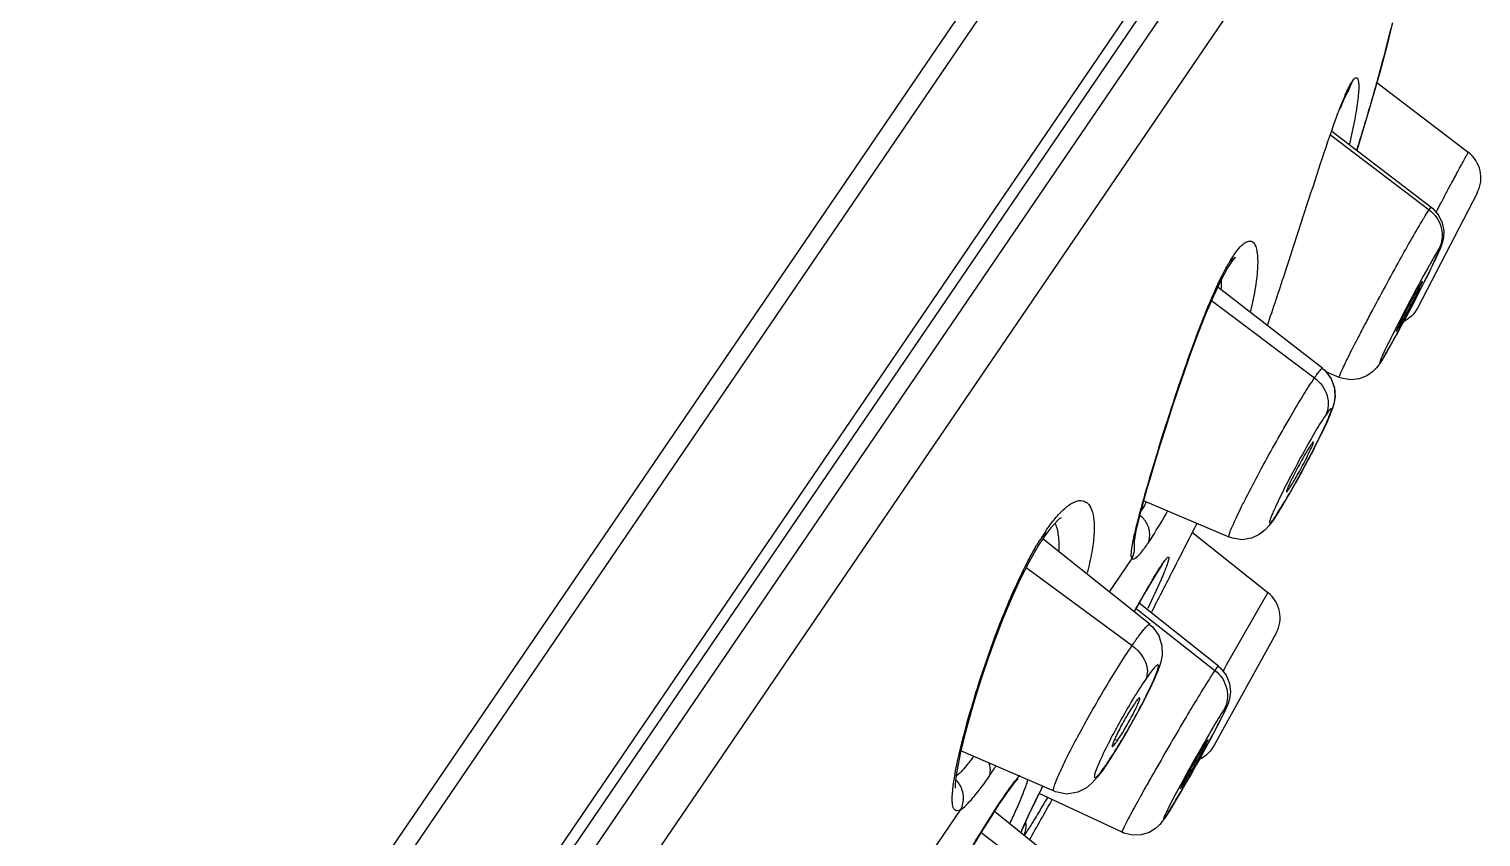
# Model space of a CAD drawing. Extents: x 0 to 1128, y 0 to 827.
# Drawn here: x 271.66 to 294.29, y 662.55 to 675.15 of the extents above; entities that cross this region are included whole.
import ezdxf

# ---------------------------------------------------------------- set-up
doc = ezdxf.new("R2010")
doc.units = 0
doc.header["$LTSCALE"] = 3
doc.header["$MEASUREMENT"] = 0
doc.layers.add('DEF_LAYER_ASSEM_MEMBER', color=7, linetype='CONTINUOUS')

msp = doc.modelspace()

# ---------------------------------------------------------------- linework, layer by layer
at = {"layer": 'DEF_LAYER_ASSEM_MEMBER', "color": 9, "linetype": 'Continuous'}
for p, q in [((249.655, 617.954), (293.504, 682.298)), ((248.965, 620.278), (291.087, 682.09)), ((290.279, 681.41), (247.127, 618.102)), ((250.89, 618.966), (293.013, 680.778)), ((293.45, 679.94), (251.83, 618.866)), ((292.233, 674.2), (292.29, 674.336)), ((291.95, 673.5), (293.488, 672.333)), ((292.36, 673.26), (292.377, 673.315)), ((293.488, 672.333), (293.519, 672.371)), ((293.612, 672.326), (293.671, 672.437)), ((293.596, 672.297), (293.612, 672.326)), ((290.397, 671.507), (290.445, 671.629)), ((290.093, 670.916), (291.7, 669.711)), ((292.741, 669.975), (292.712, 669.926)), ((291.288, 667.988), (291.303, 667.981)), ((291.092, 667.554), (291.066, 667.51)), ((287.476, 667.221), (287.511, 667.324)), ((287.206, 666.755), (288.857, 665.538)), ((288.503, 666.378), (288.856, 666.897)), ((289.299, 666.758), (289.326, 666.806)), ((290.975, 666.365), (290.325, 665.234)), ((288.918, 666.118), (290.148, 665.152)), ((290.29, 665.172), (290.272, 665.141)), ((290.325, 665.234), (290.29, 665.172)), ((288.585, 664.081), (288.631, 664.059)), ((288.468, 663.704), (288.447, 663.668)), ((286.83, 663.136), (286.852, 663.175)), ((284.981, 661.21), (286.19, 662.985)), ((289.386, 662.882), (289.363, 662.845)), ((286.504, 662.626), (287.768, 661.659))]:
    msp.add_line(p, q, dxfattribs=at)
at = {"layer": 'DEF_LAYER_ASSEM_MEMBER', "color": 7, "linetype": 'Continuous'}
for p, q in [((250.01, 618.168), (293.433, 681.889)), ((292.892, 675.149), (292.83, 674.905)), ((292.916, 675.248), (292.892, 675.149)), ((292.233, 674.2), (292.233, 674.2)), ((292.671, 674.314), (294.097, 673.228)), ((292.149, 674.028), (292.101, 673.911)), ((291.97, 673.557), (293.52, 672.371)), ((294.238, 672.6), (293.304, 670.8)), ((290.396, 671.505), (290.345, 671.425)), ((290.396, 671.505), (290.397, 671.507)), ((290.426, 671.547), (290.397, 671.507)), ((293.383, 671.217), (293.374, 671.207)), ((290.193, 671.133), (291.829, 669.862)), ((293.406, 671.198), (293.341, 671.072)), ((293.124, 670.655), (293.047, 670.511)), ((292.973, 670.376), (292.901, 670.246)), ((293.048, 670.514), (292.972, 670.374)), ((292.974, 670.435), (292.983, 670.446)), ((292.902, 670.247), (292.835, 670.129)), ((292.705, 669.916), (292.667, 669.866)), ((292.712, 669.926), (292.705, 669.916)), ((292.729, 669.951), (292.71, 669.923)), ((292.087, 669.719), (291.879, 669.805)), ((291.881, 669.804), (291.966, 669.687)), ((292.086, 669.718), (292.086, 669.718)), ((291.9, 669.036), (291.84, 668.907)), ((291.943, 669.138), (291.897, 669.03)), ((291.773, 668.77), (291.69, 668.605)), ((291.843, 668.913), (291.77, 668.764)), ((291.693, 668.611), (291.6, 668.433)), ((291.603, 668.439), (291.503, 668.252)), ((291.404, 668.073), (291.3, 667.89)), ((291.506, 668.257), (291.402, 668.069)), ((291.302, 667.893), (291.202, 667.723)), ((290.37, 667.229), (289.034, 667.792)), ((291.203, 667.725), (291.111, 667.579)), ((287.588, 667.371), (287.476, 667.221)), ((291.043, 667.477), (290.99, 667.407)), ((291.066, 667.51), (291.043, 667.477)), ((291.111, 667.579), (291.065, 667.509)), ((291.066, 667.51), (291.065, 667.509)), ((287.476, 667.22), (287.398, 667.101)), ((287.464, 667.205), (289.14, 665.871)), ((287.476, 667.22), (287.476, 667.221)), ((289.796, 667.299), (290.975, 666.365)), ((290.37, 667.228), (290.37, 667.228)), ((287.398, 667.101), (287.252, 666.846)), ((289.281, 666.731), (289.221, 666.637)), ((289.299, 666.758), (289.281, 666.731)), ((289.299, 666.758), (289.299, 666.758)), ((288.967, 666.206), (290.203, 665.221)), ((289.134, 665.864), (289.174, 665.829)), ((289.134, 665.864), (289.135, 665.864)), ((291.102, 665.731), (290.129, 663.973)), ((289.028, 664.657), (288.916, 664.447)), ((289.124, 664.845), (289.028, 664.657)), ((288.916, 664.447), (288.791, 664.223)), ((288.791, 664.223), (288.658, 663.998)), ((288.658, 663.998), (288.526, 663.786)), ((290.062, 664.051), (289.997, 663.932)), ((290.04, 664.072), (290.025, 664.053)), ((287.64, 663.266), (286.189, 663.899)), ((288.526, 663.786), (288.447, 663.667)), ((288.447, 663.668), (288.447, 663.667)), ((289.781, 663.545), (289.706, 663.413)), ((287.463, 663.344), (287.423, 663.261)), ((289.631, 663.283), (289.559, 663.162)), ((289.61, 663.304), (289.627, 663.325)), ((289.706, 663.413), (289.631, 663.283)), ((286.83, 663.136), (286.772, 663.05)), ((286.902, 663.238), (286.83, 663.136)), ((286.83, 663.136), (286.83, 663.136)), ((288.7, 662.628), (287.409, 663.233)), ((286.713, 662.957), (287.984, 661.929)), ((289.382, 662.873), (289.362, 662.844)), ((289.433, 662.954), (289.382, 662.873)), ((289.433, 662.953), (289.382, 662.873)), ((289.493, 663.051), (289.433, 662.953)), ((289.327, 662.794), (289.287, 662.747))]:
    msp.add_line(p, q, dxfattribs=at)
for points in [[(292.83, 674.905), (292.721, 674.491), (292.57, 673.952), (292.38, 673.325), (292.359, 673.259)], [(292.233, 674.2), (292.219, 674.177), (292.189, 674.118), (292.149, 674.028)], [(293.519, 672.371), (293.539, 672.355), (293.633, 672.249), (293.691, 672.127)], [(293.691, 672.127), (293.715, 672.003), (293.71, 671.894), (293.692, 671.815), (293.674, 671.762), (293.653, 671.712), (293.628, 671.655), (293.597, 671.588), (293.559, 671.509)], [(290.461, 671.59), (290.465, 671.593), (290.426, 671.547)], [(293.559, 671.509), (293.515, 671.417), (293.464, 671.314), (293.406, 671.198)], [(290.345, 671.425), (290.238, 671.228), (290.124, 670.986)], [(290.124, 670.986), (290.007, 670.715), (289.892, 670.424), (289.78, 670.124), (289.673, 669.821), (289.57, 669.522), (289.473, 669.228), (289.382, 668.944), (289.296, 668.673), (289.218, 668.419), (289.147, 668.183), (289.084, 667.968), (289.029, 667.774), (288.983, 667.602), (288.945, 667.453), (288.917, 667.329), (288.898, 667.232), (288.888, 667.165), (288.887, 667.158)], [(293.341, 671.072), (293.272, 670.937), (293.199, 670.798), (293.124, 670.655)], [(292.901, 670.246), (292.835, 670.128), (292.777, 670.029), (292.729, 669.951)], [(292.835, 670.129), (292.777, 670.029), (292.729, 669.951)], [(291.825, 669.858), (291.864, 669.824), (291.96, 669.698), (292.011, 669.557), (292.02, 669.415), (292.002, 669.307)], [(292.667, 669.866), (292.606, 669.804), (292.515, 669.741), (292.397, 669.696), (292.261, 669.681), (292.119, 669.706), (292.086, 669.718)], [(291.966, 669.687), (292.013, 669.545), (292.019, 669.405), (292, 669.301), (291.974, 669.219)], [(292.002, 669.307), (291.976, 669.224), (291.941, 669.133)], [(287.726, 667.526), (287.751, 667.532), (287.716, 667.507), (287.588, 667.371)], [(290.99, 667.407), (290.93, 667.341), (290.84, 667.269), (290.716, 667.211), (290.574, 667.189), (290.422, 667.21), (290.37, 667.228)], [(287.252, 666.846), (287.108, 666.561), (286.971, 666.261), (286.842, 665.953), (286.724, 665.645), (286.615, 665.344), (286.516, 665.053), (286.428, 664.774), (286.349, 664.511), (286.281, 664.267), (286.224, 664.047), (286.178, 663.853), (286.144, 663.686), (286.119, 663.547), (286.105, 663.437), (286.099, 663.361), (286.099, 663.318), (286.1, 663.314)], [(289.329, 666.801), (289.332, 666.804), (289.322, 666.792), (289.299, 666.759)], [(289.221, 666.637), (289.148, 666.518), (289.066, 666.378), (288.976, 666.22), (288.891, 666.07)], [(289.174, 665.829), (289.273, 665.693), (289.323, 665.535), (289.325, 665.382), (289.299, 665.262), (289.259, 665.145)], [(289.259, 665.145), (289.201, 665.008), (289.124, 664.845)], [(290.201, 665.219), (290.231, 665.193), (290.324, 665.076)], [(290.324, 665.076), (290.376, 664.945), (290.39, 664.815), (290.376, 664.706), (290.355, 664.637), (290.336, 664.587), (290.314, 664.54), (290.289, 664.486), (290.257, 664.422), (290.219, 664.347)], [(290.219, 664.347), (290.173, 664.26), (290.121, 664.161), (290.062, 664.051)], [(289.997, 663.932), (289.928, 663.806), (289.855, 663.677), (289.781, 663.545)], [(288.447, 663.668), (288.399, 663.598), (288.315, 663.487)], [(287.05, 663.43), (287.011, 663.384), (286.961, 663.319), (286.902, 663.238)], [(287.074, 663.458), (287.081, 663.463), (287.075, 663.458), (287.05, 663.43)], [(288.315, 663.487), (288.237, 663.399), (288.144, 663.32), (288.012, 663.252), (287.839, 663.224), (287.663, 663.257), (287.64, 663.266)], [(289.632, 663.285), (289.56, 663.163), (289.493, 663.05)], [(287.423, 663.261), (287.358, 663.13), (287.301, 663.01), (287.25, 662.903), (287.206, 662.809)], [(286.772, 663.05), (286.643, 662.85), (286.506, 662.629), (286.365, 662.395), (286.222, 662.151), (286.081, 661.903), (285.942, 661.655), (285.807, 661.409), (285.679, 661.17), (285.557, 660.939), (285.484, 660.797)], [(289.363, 662.845), (289.358, 662.837), (289.327, 662.794)], [(287.206, 662.809), (287.17, 662.728), (287.141, 662.662), (287.125, 662.624)], [(289.287, 662.747), (289.22, 662.685), (289.122, 662.626), (289, 662.587), (288.866, 662.582), (288.728, 662.615), (288.7, 662.627)]]:
    msp.add_lwpolyline(points, dxfattribs=at)
at = {"layer": 'DEF_LAYER_ASSEM_MEMBER', "color": 9, "linetype": 'Continuous'}
for centre, radius, start, end in [((261.305, 683.006), 32.549, 344.8021, 346.033), ((262.381, 682.717), 31.435, 344.4077, 344.7956), ((262.438, 682.7), 31.375, 343.7857, 344.4092), ((262.529, 682.675), 31.281, 343.1953, 343.7839), ((262.823, 682.586), 30.974, 342.5849, 343.1961), ((196.909, 702.326), 99.287, 341.31841, 341.81485), ((287.263, 667.258), 0.438, 21.8145, 25.7054), ((290.893, 665.038), 4.082, 147.3623, 149.7195), ((290.23, 665.461), 3.296, 145.5833, 147.3428), ((288.498, 667.073), 0.399, 333.7796, 12.6584), ((294.842, 665.916), 6.099, 166.8652, 166.9889), ((291.472, 665.347), 2.594, 145.7984, 146.7409), ((301.208, 659.366), 14.023, 149.1484, 149.8447), ((310.663, 653.906), 24.941, 149.9095, 150.7884), ((280.347, 667.786), 7.605, 325.7703, 327.0962), ((285.394, 665.798), 3.719, 324.9995, 325.7396), ((285.816, 663.154), 0.414, 32.0455, 44.9136), ((285.835, 663.85), 1.452, 342.5378, 343.9196), ((322.357, 646.116), 38.916, 153.7204, 153.9472), ((293.324, 658.768), 7.83, 145.7524, 146.0365), ((291.188, 660.885), 4.422, 156.3207, 156.9874)]:
    msp.add_arc(centre, radius, start, end, dxfattribs=at)
at = {"layer": 'DEF_LAYER_ASSEM_MEMBER', "color": 7, "linetype": 'Continuous'}
for centre, radius, start, end in [((293.794, 672.83), 0.5, 332.5588, 52.7163), ((76.011, 776.139), 239.896, 332.85171, 333.05788), ((93.194, 767.326), 220.585, 332.67112, 332.85194), ((290.664, 665.973), 0.5, 331.0588, 51.5968), ((200.062, 711.996), 100.26, 330.42666, 330.83526)]:
    msp.add_arc(centre, radius, start, end, dxfattribs=at)
at = {"layer": 'DEF_LAYER_ASSEM_MEMBER', "color": 9, "linetype": 'Continuous'}
for points, start_tangent, end_tangent in [([(234.6, 635.096), (236.596, 638.049), (238.816, 641.437), (241.237, 645.197), (243.919, 649.202), (246.88, 653.339), (250.086, 657.524), (253.456, 661.704), (256.903, 665.835), (263.771, 673.706), (270.202, 680.679), (279.697, 690.614)], (0.544815, 0.838556), (0.694865, 0.71914)), ([(292.368, 674.381), (292.383, 674.342), (292.39, 674.274), (292.387, 674.178), (292.376, 674.056), (292.327, 673.746), (292.244, 673.361)], (0.623543, -0.781789), (-0.233023, -0.972471)), ([(292.29, 674.336), (292.315, 674.368), (292.336, 674.387), (292.354, 674.39), (292.368, 674.381)], (0.555874, 0.831267), (0.597946, -0.801536)), ([(292.162, 674.078), (292.18, 674.122), (292.232, 674.234)], (0.384869, 0.922971), (0.44407, 0.895992)), ([(292.232, 674.234), (292.248, 674.265), (292.29, 674.336)], (0.44407, 0.895992), (0.569949, 0.82168)), ([(291.237, 671.34), (291.74, 672.885), (291.968, 673.563), (292.162, 674.078)], (0.312303, 0.949983), (0.387447, 0.921892)), ([(293.671, 672.437), (293.76, 672.604), (293.842, 672.756), (293.914, 672.891), (293.977, 673.008), (294.028, 673.102), (294.049, 673.14), (294.066, 673.171), (294.08, 673.196), (294.089, 673.214), (294.095, 673.224), (294.097, 673.228)], (0.470898, 0.882188), (0.795591, -0.605834)), ([(293.401, 672.195), (293.427, 672.239), (293.488, 672.333)], (0.517924, 0.855426), (0.565602, 0.824679)), ([(293.488, 672.333), (293.675, 672.049), (293.637, 671.718)], (0.796675, -0.604408), (-0.457129, -0.8894)), ([(292.086, 669.718), (292.085, 669.724), (292.089, 669.739), (292.098, 669.762), (292.111, 669.793), (292.151, 669.881), (292.209, 670), (292.282, 670.146), (292.369, 670.316), (292.468, 670.505), (292.575, 670.708), (292.804, 671.136), (293.032, 671.553), (293.401, 672.195)], (-0.92875, 0.370707), (0.517924, 0.855426)), ([(290.445, 671.629), (290.542, 671.753), (290.625, 671.824)], (0.55934, 0.828938), (0.870172, 0.492747)), ([(290.626, 671.824), (290.697, 671.844), (290.727, 671.835), (290.753, 671.814), (290.783, 671.758), (290.803, 671.677), (290.813, 671.446), (290.78, 671.134), (290.704, 670.751)], (0.863274, 0.504736), (-0.230472, -0.973079)), ([(293.637, 671.718), (293.569, 671.607), (293.464, 671.422), (293.188, 670.91), (292.912, 670.374), (292.741, 670.016)], (-0.563138, -0.826363), (-0.3944, -0.918939)), ([(292.808, 670.083), (292.928, 670.294), (293.079, 670.573), (293.244, 670.885), (293.402, 671.191), (293.472, 671.33), (293.533, 671.454), (293.584, 671.56), (293.622, 671.643), (293.637, 671.676), (293.648, 671.703), (293.655, 671.723), (293.659, 671.736), (293.659, 671.742), (293.655, 671.741), (293.648, 671.733), (293.637, 671.718)], (0.50596, 0.862557), (-0.563138, -0.826363)), ([(290.228, 671.24), (290.256, 671.299), (290.341, 671.459)], (0.434673, 0.900588), (0.487623, 0.873054)), ([(290.341, 671.459), (290.368, 671.506), (290.445, 671.629)], (0.487623, 0.873054), (0.566632, 0.823971)), ([(288.903, 667.302), (289.121, 668.11), (289.449, 669.173), (289.833, 670.289), (290.227, 671.239)], (0.227233, 0.973841), (0.437158, 0.899385)), ([(290.251, 671.104), (290.252, 671.143), (290.251, 671.252)], (0.035861, 0.999357), (-0.040559, 0.999177)), ([(292.741, 669.975), (292.754, 669.994), (292.808, 670.083)], (0.563148, 0.826356), (0.50596, 0.862557)), ([(291.7, 669.711), (291.749, 669.779), (291.786, 669.827), (291.811, 669.853), (291.825, 669.858)], (0.562626, 0.826712), (0.795981, -0.605322)), ([(292.741, 670.016), (292.731, 669.992), (292.724, 669.973), (292.719, 669.959), (292.718, 669.951), (292.719, 669.949), (292.724, 669.952), (292.731, 669.961), (292.741, 669.975)], (-0.3944, -0.918939), (0.563148, 0.826356)), ([(290.37, 667.228), (290.368, 667.251), (290.385, 667.31), (290.422, 667.401), (290.477, 667.523), (290.548, 667.672), (290.635, 667.844), (290.842, 668.241), (291.076, 668.669), (291.313, 669.085), (291.53, 669.446), (291.7, 669.711)], (-0.903515, 0.428556), (0.564414, 0.825492)), ([(291.7, 669.711), (291.895, 669.437), (291.874, 669.131)], (0.799837, -0.600217), (-0.444573, -0.895743)), ([(291.198, 667.721), (291.351, 667.98), (291.519, 668.284), (291.683, 668.594), (291.757, 668.739), (291.822, 668.872), (291.876, 668.989), (291.918, 669.085), (291.947, 669.158), (291.962, 669.207), (291.964, 669.222), (291.962, 669.229), (291.957, 669.23), (291.947, 669.224), (291.934, 669.211), (291.918, 669.191), (291.874, 669.131)], (0.521489, 0.853258), (-0.563138, -0.826363)), ([(291.874, 669.131), (291.702, 668.855), (291.484, 668.468), (291.094, 667.706)], (-0.563138, -0.826363), (-0.41725, -0.908792)), ([(287.694, 667.562), (287.717, 667.587), (287.783, 667.653)], (0.666693, 0.745332), (0.73675, 0.676165)), ([(287.784, 667.654), (287.933, 667.764), (288.06, 667.799), (288.158, 667.761), (288.226, 667.657), (288.262, 667.491), (288.263, 667.269), (288.228, 666.993), (288.155, 666.671)], (0.733124, 0.680095), (-0.256873, -0.966445)), ([(289.079, 667.772), (289.056, 667.732), (288.988, 667.626)], (-0.511875, -0.85906), (-0.546995, -0.837136)), ([(289.108, 667.137), (289.174, 667.238), (289.409, 667.631)], (0.562668, 0.826683), (0.49202, 0.870584)), ([(291.094, 667.706), (291.058, 667.626), (291.03, 667.559), (291.011, 667.507), (291.001, 667.472), (291, 667.461), (291.001, 667.454), (291.004, 667.451), (291.01, 667.453), (291.018, 667.459), (291.028, 667.47), (291.056, 667.504)], (-0.41725, -0.908792), (0.600055, 0.799959)), ([(291.092, 667.554), (291.115, 667.589), (291.198, 667.721)], (0.563143, 0.826359), (0.521489, 0.853258)), ([(287.511, 667.324), (287.558, 667.391), (287.694, 667.562)], (0.560443, 0.828193), (0.666693, 0.745332)), ([(287.719, 667.152), (287.713, 667.23), (287.67, 667.421)], (-0.042001, 0.999118), (-0.372464, 0.928047)), ([(289.116, 667.371), (289.023, 667.53), (288.976, 667.573)], (-0.301595, 0.953436), (-0.773853, 0.633366)), ([(289.108, 667.137), (289.13, 667.311), (289.116, 667.371)], (0.393703, 0.919238), (-0.301595, 0.953436)), ([(291.056, 667.504), (291.064, 667.515), (291.092, 667.554)], (0.600055, 0.799959), (0.563143, 0.826359)), ([(287.719, 667.022), (287.72, 667.056), (287.719, 667.152)], (0.038714, 0.99925), (-0.042001, 0.999118)), ([(288.856, 666.897), (288.845, 666.943), (288.849, 667.025), (288.868, 667.141), (288.9, 667.289)], (-0.578329, 0.815803), (0.22513, 0.974329)), ([(289.035, 667.036), (289.052, 667.058), (289.108, 667.137)], (0.603534, 0.797337), (0.564199, 0.825639)), ([(287.221, 666.827), (287.257, 666.898), (287.368, 667.096)], (0.457074, 0.889429), (0.504934, 0.863158)), ([(288.856, 666.897), (288.881, 666.887), (288.919, 666.907), (288.971, 666.957), (289.035, 667.036)], (0.590391, -0.807117), (0.603534, 0.797337)), ([(289.326, 666.806), (289.368, 666.864), (289.399, 666.901), (289.41, 666.912), (289.419, 666.917), (289.425, 666.917), (289.429, 666.912), (289.429, 666.901), (289.427, 666.885), (289.414, 666.838), (289.391, 666.77), (289.357, 666.683)], (0.563155, 0.826351), (-0.375933, -0.926647)), ([(286.078, 663.418), (286.224, 664.103), (286.481, 664.984), (286.821, 665.938), (287.22, 666.826)], (0.147542, 0.989056), (0.459431, 0.888213)), ([(289.357, 666.683), (289.31, 666.57), (289.102, 666.116)], (-0.375933, -0.926647), (-0.42952, -0.903058)), ([(289.17, 666.557), (289.207, 666.619), (289.302, 666.77)], (0.513463, 0.858112), (0.548876, 0.835904)), ([(288.857, 665.538), (288.963, 665.689), (289.047, 665.795), (289.104, 665.854), (289.134, 665.864)], (0.562776, 0.826609), (0.789221, -0.614109)), ([(287.64, 663.266), (287.633, 663.288), (287.643, 663.337), (287.669, 663.414), (287.71, 663.514), (287.836, 663.783), (288.011, 664.122), (288.219, 664.498), (288.441, 664.881), (288.857, 665.538)], (-0.910859, 0.412718), (0.56404, 0.825747)), ([(288.857, 665.538), (288.978, 665.424), (289.064, 665.282), (289.095, 665.138), (289.07, 665.016)], (0.804826, -0.593511), (-0.417166, -0.90883)), ([(288.468, 663.704), (288.84, 664.312), (289.024, 664.651), (289.102, 664.807), (289.168, 664.945), (289.219, 665.061), (289.252, 665.15), (289.267, 665.208), (289.263, 665.235), (289.254, 665.236), (289.24, 665.229), (289.222, 665.213), (289.2, 665.19), (289.143, 665.118), (289.07, 665.016)], (0.563142, 0.82636), (-0.563138, -0.826363)), ([(290.148, 665.152), (290.133, 665.131), (290.081, 665.05)], (-0.563311, -0.826245), (-0.540025, -0.841649)), ([(290.203, 665.221), (290.197, 665.218), (290.186, 665.205), (290.169, 665.183), (290.148, 665.152)], (-0.962562, 0.27106), (-0.562707, -0.826657)), ([(290.148, 665.152), (290.332, 664.865), (290.29, 664.541)], (0.786293, -0.617854), (-0.4787, -0.877979)), ([(289.07, 665.016), (288.699, 664.408), (288.37, 663.775)], (-0.563138, -0.826363), (-0.418274, -0.908321)), ([(290.081, 665.05), (289.699, 664.424), (289.459, 664.015), (289.218, 663.597), (289.105, 663.398), (289.001, 663.213), (288.91, 663.047), (288.832, 662.903), (288.771, 662.787), (288.728, 662.701), (288.713, 662.67), (288.704, 662.648), (288.7, 662.634), (288.7, 662.628)], (-0.540025, -0.841649), (0.886904, -0.461953)), ([(290.29, 664.541), (290.121, 664.268), (289.87, 663.832), (289.609, 663.362), (289.416, 662.994)], (-0.563138, -0.826363), (-0.447459, -0.894304)), ([(289.467, 663.009), (289.601, 663.234), (289.765, 663.517), (289.937, 663.824), (290.096, 664.116), (290.224, 664.358), (290.304, 664.521), (290.328, 664.586), (290.29, 664.541)], (0.52399, 0.851725), (-0.563138, -0.826363)), ([(286.384, 663.806), (286.234, 663.618), (286.111, 663.501)], (-0.588364, -0.808596), (-0.806366, -0.591416)), ([(288.37, 663.775), (288.287, 663.574), (288.27, 663.514), (288.268, 663.494), (288.271, 663.483), (288.278, 663.479), (288.289, 663.483), (288.305, 663.495), (288.324, 663.514), (288.348, 663.541), (288.376, 663.576), (288.441, 663.665)], (-0.418274, -0.908321), (0.573768, 0.819018)), ([(286.33, 663.11), (286.397, 663.187), (286.635, 663.508)], (0.677049, 0.735938), (0.563761, 0.825938)), ([(286.635, 663.508), (286.647, 663.554), (286.624, 663.71)], (0.354723, 0.934971), (-0.383239, 0.923649)), ([(287.053, 663.451), (287.068, 663.469), (287.109, 663.518)], (0.626502, 0.77942), (0.665716, 0.746205)), ([(286.19, 662.985), (286.108, 662.967), (286.064, 663.037), (286.055, 663.103), (286.055, 663.19), (286.078, 663.418)], (-0.85135, -0.524597), (0.147542, 0.989056)), ([(286.19, 662.985), (286.229, 663.176), (286.167, 663.374)], (0.438732, 0.898618), (-0.529861, 0.848085)), ([(286.851, 663.174), (286.907, 663.255), (287.053, 663.451)], (0.56312, 0.826375), (0.626502, 0.77942)), ([(287.22, 663.414), (287.194, 663.337), (287.076, 663.042)], (-0.299525, -0.954089), (-0.397389, -0.91765)), ([(285.479, 660.792), (286.177, 662.077), (286.83, 663.142)], (0.458172, 0.888863), (0.558698, 0.829371)), ([(286.19, 662.985), (286.221, 663.006), (286.33, 663.11)], (0.848562, 0.529096), (0.677049, 0.735938)), ([(287.138, 662.661), (287.187, 662.769), (287.395, 663.207)], (0.40129, 0.915951), (0.439132, 0.898423)), ([(287.536, 663.168), (287.479, 663.071), (287.326, 662.815)], (-0.504446, -0.863443), (-0.522594, -0.852582)), ([(287.076, 663.042), (287.047, 662.977), (286.951, 662.767)], (-0.397389, -0.91765), (-0.425077, -0.905157)), ([(289.416, 662.994), (289.378, 662.916), (289.364, 662.886), (289.355, 662.863), (289.349, 662.847), (289.347, 662.838), (289.348, 662.835), (289.354, 662.84)], (-0.447459, -0.894304), (0.693695, 0.720269)), ([(289.354, 662.84), (289.36, 662.846), (289.386, 662.882)], (0.693695, 0.720269), (0.563133, 0.826366)), ([(289.386, 662.882), (289.402, 662.906), (289.467, 663.009)], (0.563133, 0.826366), (0.52399, 0.851725)), ([(287.326, 662.815), (287.283, 662.745), (287.174, 662.576)], (-0.522594, -0.852582), (-0.555346, -0.83162)), ([(287.175, 662.585), (287.191, 662.631), (287.2, 662.786)], (0.397445, 0.917626), (-0.147748, 0.989025))]:
    msp.add_spline(points, degree=3, dxfattribs=dict(at, start_tangent=start_tangent, end_tangent=end_tangent))
at = {"layer": 'DEF_LAYER_ASSEM_MEMBER', "color": 7, "linetype": 'Continuous'}
for points, start_tangent, end_tangent in [([(292.983, 670.446), (293.074, 670.602), (293.143, 670.729), (293.216, 670.869), (293.284, 671.002), (293.314, 671.061), (293.339, 671.113), (293.359, 671.156), (293.374, 671.188), (293.382, 671.209), (293.383, 671.217)], (0.563147, 0.826357), (-0.795885, 0.605448)), ([(293.374, 671.207), (293.32, 671.116), (293.233, 670.957), (293.046, 670.597)], (-0.563138, -0.826363), (-0.444178, -0.895939)), ([(293.304, 670.8), (293.267, 670.74), (293.095, 670.59)], (-0.460856, -0.887475), (-0.881721, -0.471772)), ([(293.046, 670.597), (293.014, 670.53), (292.99, 670.478), (292.982, 670.46), (292.976, 670.447), (292.974, 670.438), (292.974, 670.435)], (-0.444178, -0.895939), (0.923184, -0.384358)), ([(291.681, 668.71), (291.67, 668.702), (291.645, 668.669)], (-0.791422, 0.61127), (-0.563138, -0.826363)), ([(291.645, 668.669), (291.533, 668.484), (291.464, 668.36), (291.397, 668.234), (291.338, 668.117), (291.294, 668.023), (291.279, 667.987), (291.268, 667.96), (291.264, 667.943), (291.265, 667.937)], (-0.563138, -0.826363), (0.92016, -0.391543)), ([(291.303, 667.981), (291.414, 668.162), (291.481, 668.284), (291.548, 668.409), (291.607, 668.525), (291.651, 668.62), (291.667, 668.656), (291.677, 668.684), (291.682, 668.702), (291.681, 668.71)], (0.563143, 0.82636), (-0.791422, 0.61127)), ([(291.265, 667.937), (291.27, 667.938), (291.278, 667.946), (291.303, 667.981)], (0.92016, -0.391543), (0.563143, 0.82636)), ([(288.631, 664.059), (288.75, 664.249), (288.813, 664.36), (288.872, 664.47), (288.921, 664.569), (288.956, 664.648), (288.975, 664.701), (288.978, 664.716), (288.976, 664.724)], (0.563141, 0.826361), (-0.783943, 0.620832)), ([(288.976, 664.724), (288.966, 664.721), (288.949, 664.705), (288.924, 664.675), (288.894, 664.632)], (-0.783943, 0.620832), (-0.563138, -0.826363)), ([(288.894, 664.632), (288.773, 664.438), (288.709, 664.325), (288.649, 664.213), (288.6, 664.114), (288.565, 664.035), (288.547, 663.983), (288.544, 663.968), (288.547, 663.962)], (-0.563138, -0.826363), (0.915243, -0.402903)), ([(288.547, 663.962), (288.557, 663.966), (288.575, 663.984), (288.6, 664.016), (288.631, 664.059)], (0.915243, -0.402903), (0.563141, 0.826361)), ([(289.627, 663.325), (289.728, 663.49), (289.799, 663.614), (289.874, 663.747), (289.942, 663.872), (289.972, 663.928), (289.997, 663.976), (290.017, 664.016), (290.031, 664.046), (290.039, 664.064), (290.04, 664.072)], (0.563134, 0.826366), (-0.783495, 0.621398)), ([(290.025, 664.053), (289.96, 663.95), (289.864, 663.784), (289.671, 663.434)], (-0.563138, -0.826363), (-0.463439, -0.886129)), ([(290.129, 663.973), (290.09, 663.913), (289.912, 663.766)], (-0.483921, -0.875112), (-0.896701, -0.442636)), ([(289.671, 663.434), (289.644, 663.38), (289.624, 663.339), (289.613, 663.314), (289.611, 663.305)], (-0.463439, -0.886129), (0.905473, -0.424405))]:
    msp.add_spline(points, degree=3, dxfattribs=dict(at, start_tangent=start_tangent, end_tangent=end_tangent))

doc.saveas('drawing.dxf')
